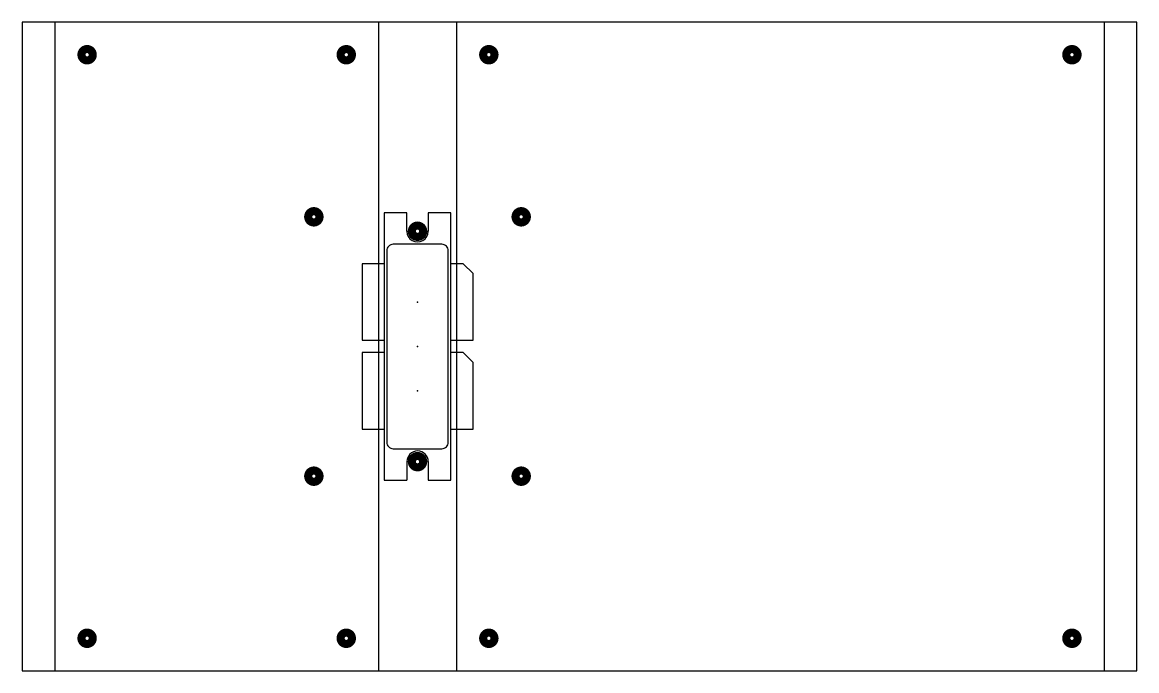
# Model space of a CAD drawing. Header units: millimetres. Extents: x 2203 to 2375, y 1705 to 1805.
import ezdxf

# ---------------------------------------------------------------- set-up
doc = ezdxf.new("R2010")
doc.units = ezdxf.units.MM

# ---------------------------------------------------------------- blocks, each defined once
blk = doc.blocks.new('BLF188XR')
for p, q in [((1716.24, 1678.85), (1719.1, 1678.85)), ((1754.64, 1678.85), (1757.52, 1678.85)), ((1719.1, 1675.55), (1716.24, 1675.55)), ((1754.64, 1675.55), (1757.52, 1675.55))]:
    blk.add_line(p, q)
for points in [[(1735.92, 1682.34), (1735.92, 1685.76), (1725.61, 1685.76), (1724.11, 1684.26), (1724.11, 1682.34)], [(1749.64, 1682.34), (1749.64, 1685.76), (1739.33, 1685.76), (1737.83, 1684.26), (1737.83, 1682.34)], [(1757.52, 1678.85), (1757.52, 1682.34), (1716.24, 1682.34), (1716.24, 1678.85)], [(1716.24, 1675.55), (1716.24, 1672.05), (1757.52, 1672.05), (1757.52, 1675.55)], [(1724.11, 1672.05), (1724.11, 1668.64), (1735.92, 1668.64), (1735.92, 1672.05)], [(1737.83, 1672.05), (1737.83, 1668.64), (1749.64, 1668.64), (1749.64, 1672.05)]]:
    blk.add_lwpolyline(points)
blk.add_lwpolyline([(1722.11, 1672.45), (1751.64, 1672.45, 0.414214), (1752.64, 1673.45), (1752.64, 1680.95, 0.414214), (1751.64, 1681.95), (1722.11, 1681.95, 0.414214), (1721.11, 1680.95), (1721.11, 1673.45, 0.414214)], format="xyb", close=True)
for centre, start, end in [((1719.1, 1677.2), 270, 90), ((1754.64, 1677.2), 90, 270)]:
    blk.add_arc(centre, 1.65, start, end)
for p in [(1730.02, 1677.2), (1736.88, 1677.2), (1743.74, 1677.2)]:
    blk.add_point(p)
blk = doc.blocks.new('*U3')
at = {"const_width": 1.25}
blk.add_lwpolyline([(-0.875, 0, 1), (0.875, 0, 1)], format="xyb", close=True, dxfattribs=at)
blk = doc.blocks.new('*U4')
at = {"color": 0, "linetype": 'ByBlock', "lineweight": -2, "transparency": 16777216}
for p in [(0, 90), (40, 90), (0, 0), (40, 0)]:
    blk.add_blockref('*U3', p, dxfattribs=at)
blk = doc.blocks.new('*U5')
at = {"const_width": 1.25}
blk.add_lwpolyline([(-0.875, 0, 1), (0.875, 0, 1)], format="xyb", close=True, dxfattribs=at)
blk = doc.blocks.new('*U6')
at = {"color": 0, "linetype": 'ByBlock', "lineweight": -2, "transparency": 16777216}
for p in [(0, 0), (90, 0), (0, -90), (90, -90)]:
    blk.add_blockref('*U5', p, dxfattribs=at)

msp = doc.modelspace()

# ---------------------------------------------------------------- linework, layer by layer
for points in [[(2203.36, 1704.52), (2375.36, 1704.52), (2375.36, 1804.52), (2203.36, 1804.52)], [(2208.36, 1704.52), (2258.36, 1704.52), (2258.36, 1804.52), (2208.36, 1804.52)], [(2270.36, 1704.52), (2370.36, 1704.52), (2370.36, 1804.52), (2270.36, 1804.52)]]:
    msp.add_lwpolyline(points, close=True)
at = {"const_width": 1.25}
for points in [[(2247.48, 1774.52, 1), (2249.23, 1774.52, 1)], [(2279.48, 1774.52, 1), (2281.23, 1774.52, 1)], [(2263.48, 1772.3, 1), (2265.23, 1772.3, 1)], [(2263.48, 1736.76, 1), (2265.23, 1736.76, 1)], [(2247.48, 1734.52, 1), (2249.23, 1734.52, 1)], [(2279.48, 1734.52, 1), (2281.23, 1734.52, 1)]]:
    msp.add_lwpolyline(points, format="xyb", close=True, dxfattribs=at)

# ---------------------------------------------------------------- block references
for name, p in [('*U4', (2213.36, 1709.52)), ('*U6', (2275.36, 1799.52))]:
    msp.add_blockref(name, p)
at = {"rotation": 270}
msp.add_blockref('BLF188XR', (587.16, 3491.4), dxfattribs=at)

doc.saveas('drawing.dxf')
